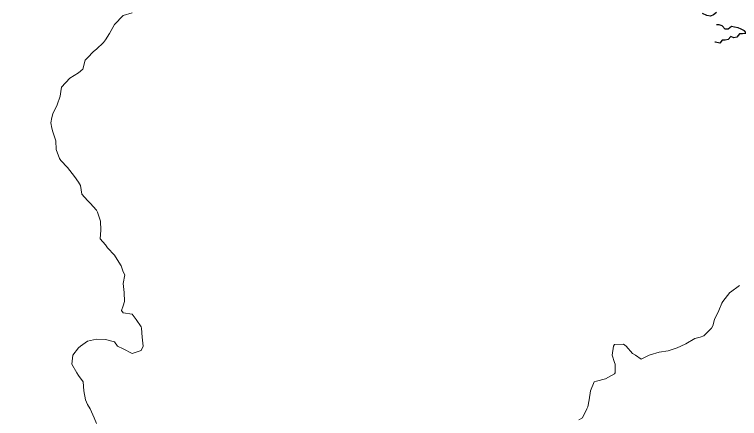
# Model space of a CAD drawing. Header units: centimetres. Extents: x 0 to 642158, y -847 to 649707.
# Drawn here: x 616984.16 to 617024.75, y 620845.7 to 620868.31 of the extents above; entities that cross this region are included whole.
import ezdxf

# ---------------------------------------------------------------- set-up
doc = ezdxf.new("R2010")
doc.units = ezdxf.units.CM
doc.header["$MEASUREMENT"] = 0
doc.layers.add('MEV_schema paysager_Ha', color=7, linetype='Continuous', lineweight=25, transparency=0.13)
doc.layers.add('MEV_vegetal_V', color=7, linetype='Continuous', lineweight=25)
doc.layers.add('WAL_topographie 0.5', color=253, linetype='Continuous', lineweight=20)
picture_1 = doc.add_image_def('image2.png', size_in_pixel=(6614, 11023))

# ---------------------------------------------------------------- blocks, each defined once
blk = doc.blocks.new('chataignier')
at = {"layer": 'MEV_vegetal_V'}
for points in [[(-12.209, 20.904), (-12.421, 20.734), (-12.634, 20.649), (-12.889, 20.691), (-13.187, 20.819)], [(-10.125, 19.416), (-10.295, 19.628), (-10.507, 19.756), (-10.72, 19.841), (-10.975, 19.883), (-11.188, 19.926), (-11.401, 19.756), (-11.613, 19.756), (-11.826, 19.968), (-12.038, 20.053), (-12.209, 20.053)], [(-6.765, 18.991), (-7.871, 18.991), (-8.083, 19.076), (-8.296, 19.161), (-8.551, 19.203), (-8.891, 19.288), (-9.317, 19.288), (-9.529, 19.331), (-9.784, 19.586), (-9.997, 19.671), (-10.21, 19.458), (-10.422, 19.416), (-10.635, 19.416), (-10.805, 19.203), (-11.018, 19.161), (-11.23, 19.246), (-11.401, 19.033), (-11.613, 18.991), (-11.826, 18.991), (-11.996, 18.778), (-12.294, 18.863), (-12.336, 18.863)]]:
    blk.add_lwpolyline(points, dxfattribs=at)
blk = doc.blocks.new('legende vegetal')
at = {"layer": 'MEV_vegetal_V', "xscale": 0.813380367051966, "yscale": 0.813380367051966, "zscale": 0.813380367051966}
blk.add_blockref('chataignier', (617033.296, 620851.237), dxfattribs=at)

msp = doc.modelspace()

# ---------------------------------------------------------------- hatches: boundary and pattern name
at = {"layer": 'MEV_schema paysager_Ha', "transparency": 33554687}
h = msp.add_hatch(dxfattribs=at)
h.set_pattern_fill('AR-CONC', color=256, angle=180)
h.set_pattern_definition([(230, (-1675.227, 123.2765), (-7.172601826, 0.62752135), [0.75, -8.25]), (175, (-1675.227, 123.2765), (1.387513336, -7.52192134), [0.6, -6.6]), (280.4514445, (-1675.8244, 123.329), (-5.78508847, -6.89439991), [0.63740192, -7.01142112]), (226.1842, (-1675.227, 121.2765), (-10.67241331, 1.65519281), [1.125, -12.375]), (276.6356355, (-1676.116, 121.414), (-9.34661946, -9.74118601), [0.95610342, -10.5171376]), (171.184164, (-1675.227, 121.277), (-9.34661945, -9.741186), [0.9, -9.90000001]), (201, (-1676.227, 121.7765), (-5.96907052, 4.026188907), [0.75, -8.25]), (146, (-1676.227, 121.7765), (-2.43315332, -7.25150045), [0.6, -6.6]), (251.4514447, (-1676.724, 122.112), (-8.40222377, -3.22531153), [0.6374019, -7.01142112]), (217.5, (-1675.2267, 123.2765), (-0.121598553, -3.328938538), [0, -6.52, 0, -6.7, 0, -6.625]), (187.5, (-1675.2267, 123.2765), (-2.630695374, -3.944117119), [0, -3.82, 0, -6.37, 0, -2.525]), (147.5, (-1672.9967, 123.2765), (-5.338224362, 0.225548717), [0, -2.5, 0, -7.8, 0, -10.35]), (137.5, (-1671.9967, 123.2765), (-5.831861693, -1.001049823), [0, -3.25, 0, -5.18, 0, -7.35])])
edge = h.paths.add_edge_path()
edge.add_line((617121.976, 620796.785), (617116.058, 620796.437))
edge.add_line((617116.058, 620796.437), (617105.963, 620797.481))
edge.add_line((617105.963, 620797.481), (617097.26, 620799.569))
edge.add_line((617097.26, 620799.569), (617084.032, 620804.675))
edge.add_line((617084.032, 620804.675), (617074.517, 620808.156))
edge.add_line((617074.517, 620808.156), (617071.268, 620810.361))
edge.add_line((617071.268, 620810.361), (617068.035, 620815.249))
edge.add_line((617068.035, 620815.249), (617064.74, 620822.031))
edge.add_line((617064.74, 620822.031), (617058.58, 620835.061))
edge.add_line((617058.58, 620835.061), (617054.406, 620845.682))
edge.add_line((617054.406, 620845.682), (617050.113, 620855.788))
edge.add_line((617050.113, 620855.788), (617045.999, 620866.351))
edge.add_line((617045.999, 620866.351), (617039.9, 620880.234))
edge.add_line((617039.9, 620880.234), (617033.652, 620896.308))
edge.add_line((617033.652, 620896.308), (617025.229, 620915.529))
edge.add_line((617025.229, 620915.529), (617016.633, 620934.812))
edge.add_line((617016.633, 620934.812), (617010.519, 620947.98))
edge.add_line((617010.519, 620947.98), (617007.218, 620955.828))
edge.add_line((617007.218, 620955.828), (617006.52, 620959.235))
edge.add_line((617006.52, 620959.235), (617008.724, 620965.501))
edge.add_line((617008.724, 620965.501), (617011.045, 620971.651))
edge.add_line((617011.045, 620971.651), (617007.564, 620972.231))
edge.add_line((617007.564, 620972.231), (617005.823, 620968.054))
edge.add_line((617005.823, 620968.054), (617003.516, 620963.511))
edge.add_arc((617021.194, 620957.62), 18.633, 161.5689, 193.1272)
edge.add_line((617003.047, 620953.388), (617005.585, 620947.723))
edge.add_line((617005.585, 620947.723), (617013.167, 620930.996))
edge.add_line((617013.167, 620930.996), (617022.942, 620907.238))
edge.add_line((617022.942, 620907.238), (617027.498, 620897.228))
edge.add_line((617027.498, 620897.228), (617030.865, 620889.78))
edge.add_line((617030.865, 620889.78), (617036.107, 620876.701))
edge.add_line((617036.107, 620876.701), (617043.655, 620861.585))
edge.add_line((617043.655, 620861.585), (617046.557, 620854.81))
edge.add_line((617046.557, 620854.81), (617048.998, 620848.669))
edge.add_line((617048.998, 620848.669), (617052.461, 620839.281))
edge.add_line((617052.461, 620839.281), (617057.299, 620827.332))
edge.add_line((617057.299, 620827.332), (617062.853, 620815.779))
edge.add_line((617062.853, 620815.779), (617071.7, 620800.2))
edge.add_line((617071.7, 620800.2), (617077.519, 620790.622))
edge.add_line((617077.519, 620790.622), (617081.641, 620781.651))
edge.add_line((617081.641, 620781.651), (617084.066, 620779.105))
edge.add_line((617084.066, 620779.105), (617105.15, 620789.126))
edge.add_line((617105.15, 620789.126), (617121.976, 620796.785))

# ---------------------------------------------------------------- linework, layer by layer
at = {"layer": 'WAL_topographie 0.5'}
for points in [[(616990.75, 620868.4), (616990.25, 620868.25), (616990.25, 620868.25), (616989.75, 620867.75), (616989.75, 620867.75), (616989.482, 620867.25), (616989.25, 620866.889), (616989.136, 620866.75), (616988.75, 620866.364), (616988.583, 620866.25), (616988.25, 620865.893), (616988.117, 620865.75), (616987.987, 620865.25), (616987.75, 620865.054), (616987.25, 620864.75), (616987.25, 620864.75), (616986.788, 620864.25), (616986.75, 620864), (616986.715, 620863.75), (616986.546, 620863.25), (616986.309, 620862.75), (616986.25, 620862.55), (616986.192, 620862.25), (616986.25, 620861.95), (616986.303, 620861.75), (616986.477, 620861.25), (616986.489, 620860.75), (616986.682, 620860.25), (616986.75, 620860.135), (616987.135, 620859.75), (616987.25, 620859.583), (616987.523, 620859.25), (616987.75, 620858.938), (616987.85, 620858.75), (616987.931, 620858.25), (616988.25, 620857.9), (616988.4, 620857.75), (616988.75, 620857.361), (616988.8, 620857.25), (616988.977, 620856.75), (616988.987, 620856.25), (616988.956, 620855.75), (616989.25, 620855.417), (616989.369, 620855.25), (616989.75, 620854.85), (616989.819, 620854.75), (616990.135, 620854.25), (616990.25, 620853.917), (616990.329, 620853.75), (616990.25, 620853.25), (616990.292, 620852.75), (616990.312, 620852.25), (616990.25, 620852), (616990.15, 620851.75), (616990.25, 620851.625), (616990.75, 620851.536), (616990.973, 620851.25), (616991.25, 620850.834), (616991.272, 620850.75), (616991.303, 620850.25), (616991.361, 620849.75), (616991.25, 620849.5), (616990.75, 620849.341), (616990.25, 620849.596), (616989.917, 620849.75), (616989.75, 620850), (616989.25, 620850.132), (616988.75, 620850.139), (616988.25, 620850.04), (616987.857, 620849.75), (616987.75, 620849.656), (616987.425, 620849.25), (616987.37, 620848.75), (616987.646, 620848.25), (616987.75, 620848.118), (616988.009, 620847.75), (616988.046, 620847.25), (616988.133, 620846.75), (616988.25, 620846.488), (616988.393, 620846.25), (616988.622, 620845.75), (616988.75, 620845.417)], [(617024.75, 620853.141), (617024.25, 620852.781), (617024.212, 620852.75), (617023.813, 620852.25), (617023.75, 620852.159), (617023.583, 620851.75), (617023.346, 620851.25), (617023.25, 620850.893), (617023.179, 620850.75), (617022.75, 620850.321), (617022.55, 620850.25), (617022.25, 620850.182), (617021.75, 620849.88), (617021.458, 620849.75), (617021.25, 620849.661), (617020.75, 620849.488), (617020.25, 620849.408), (617019.75, 620849.275), (617019.687, 620849.25), (617019.25, 620849.017), (617018.932, 620849.25), (617018.75, 620849.345), (617018.41, 620849.75), (617018.25, 620849.871), (617017.75, 620849.841), (617017.685, 620849.75), (617017.615, 620849.25), (617017.75, 620848.833), (617017.794, 620848.75), (617017.794, 620848.25), (617017.75, 620848.206), (617017.25, 620847.929), (617016.75, 620847.794), (617016.607, 620847.75), (617016.409, 620847.25), (617016.333, 620846.75), (617016.25, 620846.35), (617016.208, 620846.25), (617015.95, 620845.75), (617015.75, 620845.625)]]:
    msp.add_lwpolyline(points, dxfattribs=at)

# ---------------------------------------------------------------- block references
at = {"layer": 'MEV_vegetal_V'}
msp.add_blockref('legende vegetal', (0.098, 0.193), dxfattribs=at)

# ---------------------------------------------------------------- pictures from other files: only their frames are drawn
image = msp.add_image(picture_1, insert=(616830.845, 620745.783), size_in_units=(429.466, 715.756), dxfattribs=dict(brightness=75))
image.dxf.flags = 7

doc.saveas('drawing.dxf')
